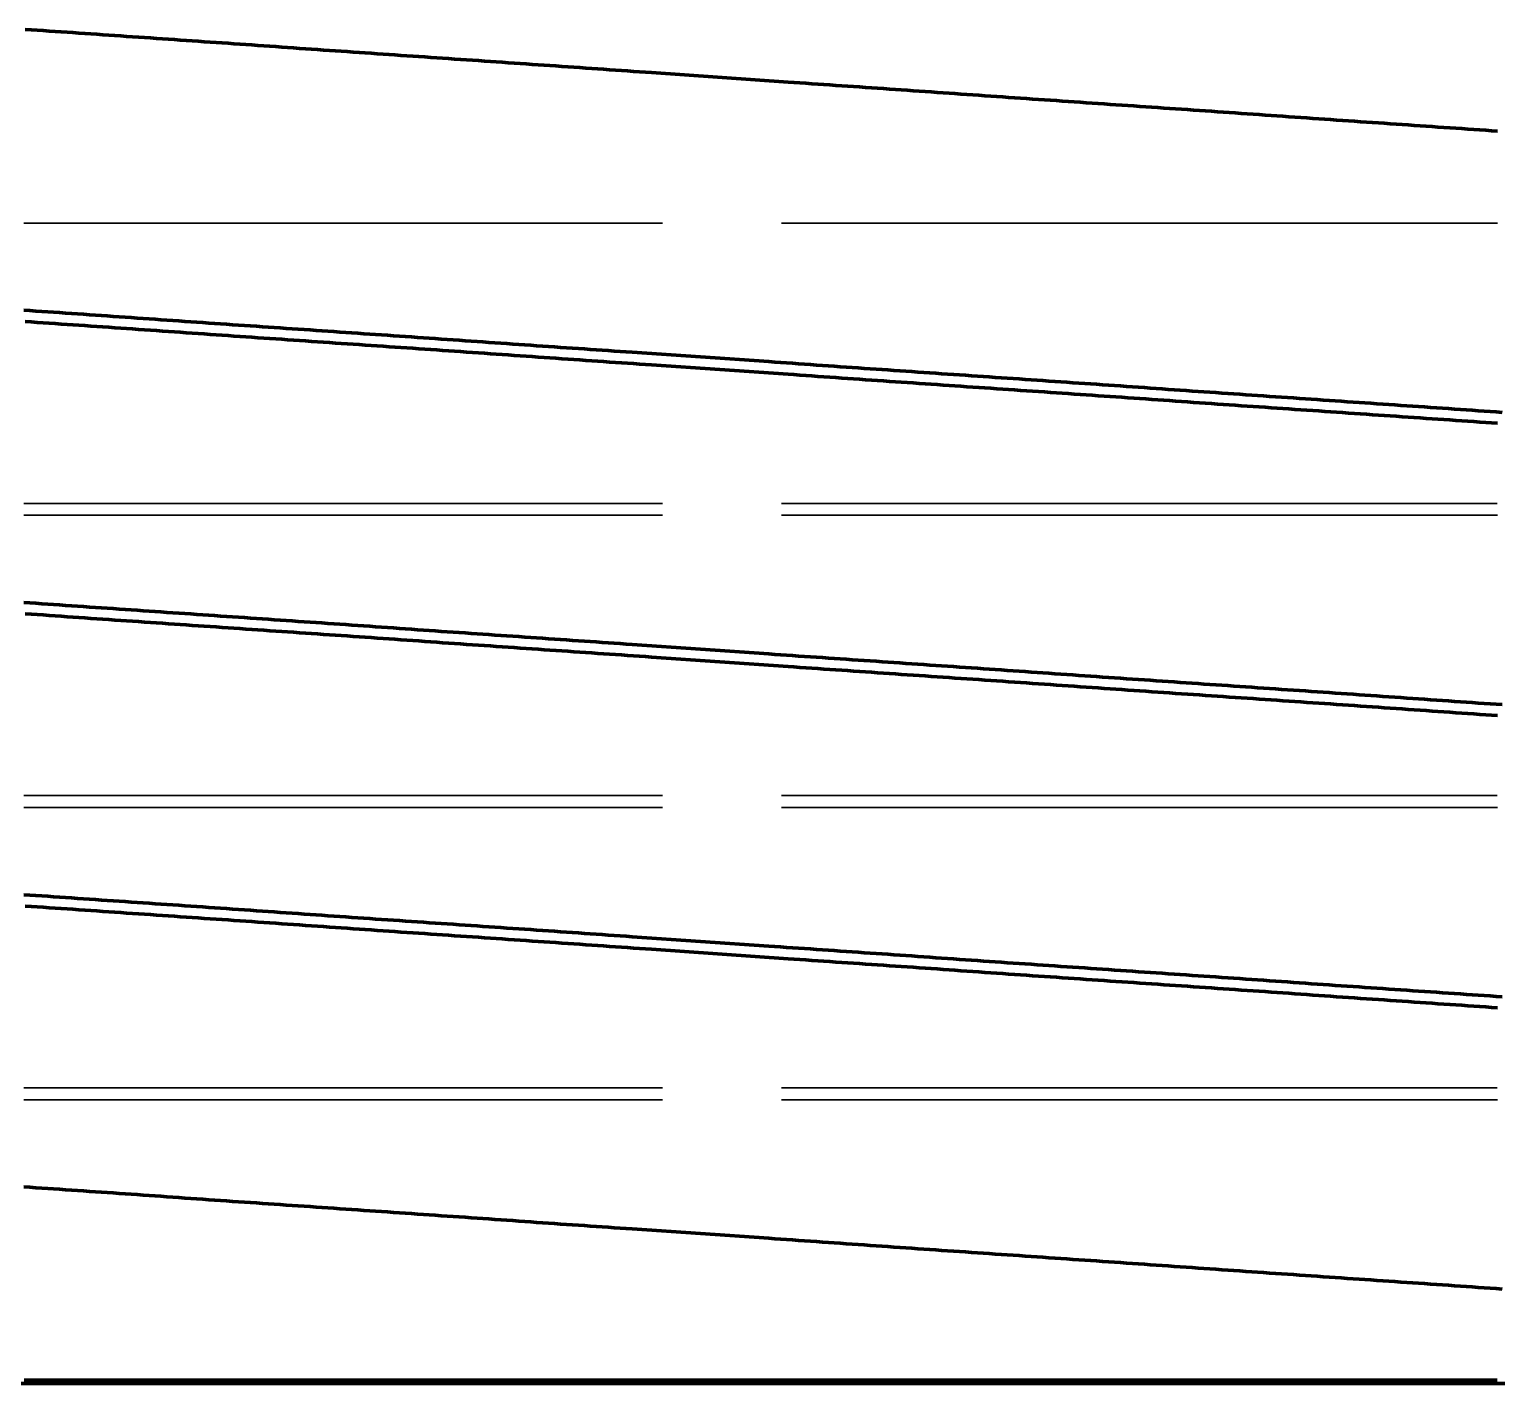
# Model space of a CAD drawing. Header units: millimetres. Extents: x 0 to 2382, y 0 to 420.
# Drawn here: x 150.79 to 163.1, y 152.91 to 164.26 of the extents above; entities that cross this region are included whole.
import ezdxf

# ---------------------------------------------------------------- set-up
doc = ezdxf.new("R2010")
doc.units = ezdxf.units.MM
doc.linetypes.add('IRAM-E-TRAZOS', pattern=[5, 4, -1])
doc.layers.add('01-VISIBLE', color=7, linetype='CONTINUOUS', lineweight=70)
doc.layers.add('02-OCULTA', color=4, linetype='IRAM-E-TRAZOS', lineweight=35)

msp = doc.modelspace()

# ---------------------------------------------------------------- linework, layer by layer
at = {"layer": '01-VISIBLE'}
for p, q in [((157.154, 163.82), (156.008, 163.899)), ((156.992, 161.476), (155.846, 161.555)), ((157.154, 161.37), (156.008, 161.449)), ((156.992, 159.026), (155.846, 159.105)), ((157.154, 158.92), (156.008, 158.999)), ((156.992, 156.576), (155.846, 156.655)), ((157.154, 156.47), (156.008, 156.549)), ((156.992, 154.126), (155.846, 154.205)), ((140.551, 152.908), (172.58, 152.908)), ((140.551, 152.908), (172.58, 152.908)), ((140.551, 152.908), (172.58, 152.908)), ((152.1, 152.938), (160.9, 152.938))]:
    msp.add_line(p, q, dxfattribs=at)
for points in [[(156.008, 163.899), (155.958, 163.903), (155.908, 163.906), (155.858, 163.91), (155.808, 163.913), (155.758, 163.917), (155.708, 163.92), (155.658, 163.923), (155.608, 163.927), (155.558, 163.93), (155.508, 163.934), (155.458, 163.937), (155.408, 163.941), (155.358, 163.944), (155.308, 163.948), (155.258, 163.951), (155.208, 163.955), (155.158, 163.958), (155.108, 163.961), (155.058, 163.965), (155.008, 163.968), (154.958, 163.972), (154.908, 163.975), (154.858, 163.979), (154.808, 163.982), (154.758, 163.986), (154.708, 163.989), (154.658, 163.993), (154.608, 163.996), (154.558, 164), (154.508, 164.003), (154.458, 164.006), (154.408, 164.01), (154.358, 164.013), (154.308, 164.017), (154.258, 164.02), (154.208, 164.024), (154.158, 164.027), (154.108, 164.031), (154.058, 164.034), (154.008, 164.038), (153.958, 164.041), (153.908, 164.044), (153.858, 164.048), (153.808, 164.051), (153.758, 164.055), (153.708, 164.058), (153.658, 164.062), (153.608, 164.065), (153.558, 164.069), (153.508, 164.072), (153.458, 164.076), (153.408, 164.079), (153.358, 164.082), (153.308, 164.086), (153.258, 164.089), (153.208, 164.093), (153.158, 164.096), (153.108, 164.1), (153.058, 164.103), (153.008, 164.107), (152.958, 164.11), (152.908, 164.114), (152.858, 164.117), (152.808, 164.12), (152.758, 164.124), (152.708, 164.127), (152.658, 164.131), (152.608, 164.134), (152.558, 164.138), (152.508, 164.141), (152.458, 164.145), (152.408, 164.148), (152.358, 164.152), (152.308, 164.155), (152.258, 164.158), (152.208, 164.162), (152.158, 164.165), (152.108, 164.169), (152.058, 164.172), (152.008, 164.176), (151.958, 164.179), (151.908, 164.183), (151.858, 164.186), (151.808, 164.19), (151.758, 164.193), (151.708, 164.197), (151.658, 164.2), (151.608, 164.203), (151.558, 164.207), (151.508, 164.21), (151.458, 164.214), (151.408, 164.217), (151.358, 164.221), (151.308, 164.224), (151.258, 164.228), (151.208, 164.231), (151.158, 164.235), (151.108, 164.238), (151.058, 164.241), (151.008, 164.245), (150.958, 164.248), (150.908, 164.252), (150.858, 164.255), (150.808, 164.259), (150.758, 164.262)], [(157.154, 163.82), (157.204, 163.817), (157.254, 163.813), (157.304, 163.81), (157.354, 163.806), (157.404, 163.803), (157.454, 163.799), (157.504, 163.796), (157.554, 163.792), (157.604, 163.789), (157.654, 163.786), (157.704, 163.782), (157.754, 163.779), (157.804, 163.775), (157.854, 163.772), (157.904, 163.768), (157.954, 163.765), (158.004, 163.761), (158.054, 163.758), (158.104, 163.754), (158.154, 163.751), (158.204, 163.748), (158.254, 163.744), (158.304, 163.741), (158.354, 163.737), (158.404, 163.734), (158.454, 163.73), (158.504, 163.727), (158.554, 163.723), (158.604, 163.72), (158.654, 163.716), (158.704, 163.713), (158.754, 163.71), (158.804, 163.706), (158.854, 163.703), (158.904, 163.699), (158.954, 163.696), (159.004, 163.692), (159.054, 163.689), (159.104, 163.685), (159.154, 163.682), (159.204, 163.678), (159.254, 163.675), (159.304, 163.672), (159.354, 163.668), (159.404, 163.665), (159.454, 163.661), (159.504, 163.658), (159.554, 163.654), (159.604, 163.651), (159.654, 163.647), (159.704, 163.644), (159.754, 163.64), (159.804, 163.637), (159.854, 163.633), (159.904, 163.63), (159.954, 163.627), (160.004, 163.623), (160.054, 163.62), (160.104, 163.616), (160.154, 163.613), (160.204, 163.609), (160.254, 163.606), (160.304, 163.602), (160.354, 163.599), (160.404, 163.595), (160.454, 163.592), (160.504, 163.589), (160.554, 163.585), (160.604, 163.582), (160.654, 163.578), (160.704, 163.575), (160.754, 163.571), (160.804, 163.568), (160.854, 163.564), (160.904, 163.561), (160.954, 163.557), (161.004, 163.554), (161.054, 163.551), (161.104, 163.547), (161.154, 163.544), (161.204, 163.54), (161.254, 163.537), (161.304, 163.533), (161.354, 163.53), (161.404, 163.526), (161.454, 163.523), (161.504, 163.519), (161.554, 163.516), (161.604, 163.513), (161.654, 163.509), (161.704, 163.506), (161.754, 163.502), (161.804, 163.499), (161.854, 163.495), (161.904, 163.492), (161.954, 163.488), (162.004, 163.485), (162.054, 163.481), (162.104, 163.478), (162.154, 163.475), (162.204, 163.471), (162.254, 163.468), (162.304, 163.464), (162.354, 163.461), (162.404, 163.457), (162.454, 163.454), (162.504, 163.45), (162.554, 163.447), (162.604, 163.443), (162.654, 163.44), (162.704, 163.437), (162.754, 163.433), (162.804, 163.43), (162.854, 163.426), (162.904, 163.423), (162.954, 163.419), (163.004, 163.416), (163.054, 163.412), (163.104, 163.409)], [(155.846, 161.555), (155.796, 161.558), (155.746, 161.562), (155.696, 161.565), (155.646, 161.569), (155.596, 161.572), (155.546, 161.576), (155.496, 161.579), (155.446, 161.583), (155.396, 161.586), (155.346, 161.589), (155.296, 161.593), (155.246, 161.596), (155.196, 161.6), (155.146, 161.603), (155.096, 161.607), (155.046, 161.61), (154.996, 161.614), (154.946, 161.617), (154.896, 161.621), (154.846, 161.624), (154.796, 161.627), (154.746, 161.631), (154.696, 161.634), (154.646, 161.638), (154.596, 161.641), (154.546, 161.645), (154.496, 161.648), (154.446, 161.652), (154.396, 161.655), (154.346, 161.659), (154.296, 161.662), (154.246, 161.665), (154.196, 161.669), (154.146, 161.672), (154.096, 161.676), (154.046, 161.679), (153.996, 161.683), (153.946, 161.686), (153.896, 161.69), (153.846, 161.693), (153.796, 161.697), (153.746, 161.7), (153.696, 161.703), (153.646, 161.707), (153.596, 161.71), (153.546, 161.714), (153.496, 161.717), (153.446, 161.721), (153.396, 161.724), (153.346, 161.728), (153.296, 161.731), (153.246, 161.735), (153.196, 161.738), (153.146, 161.742), (153.096, 161.745), (153.046, 161.748), (152.996, 161.752), (152.946, 161.755), (152.896, 161.759), (152.846, 161.762), (152.796, 161.766), (152.746, 161.769), (152.696, 161.773), (152.646, 161.776), (152.596, 161.78), (152.546, 161.783), (152.496, 161.786), (152.446, 161.79), (152.396, 161.793), (152.346, 161.797), (152.296, 161.8), (152.246, 161.804), (152.196, 161.807), (152.146, 161.811), (152.096, 161.814), (152.046, 161.818), (151.996, 161.821), (151.946, 161.824), (151.896, 161.828), (151.846, 161.831), (151.796, 161.835), (151.746, 161.838), (151.696, 161.842), (151.646, 161.845), (151.596, 161.849), (151.546, 161.852), (151.496, 161.856), (151.446, 161.859), (151.396, 161.862), (151.346, 161.866), (151.296, 161.869), (151.246, 161.873), (151.196, 161.876), (151.146, 161.88), (151.096, 161.883), (151.046, 161.887), (150.996, 161.89), (150.946, 161.894), (150.896, 161.897), (150.846, 161.9), (150.796, 161.904), (150.746, 161.907)], [(156.008, 161.449), (155.958, 161.453), (155.908, 161.456), (155.858, 161.46), (155.808, 161.463), (155.758, 161.467), (155.708, 161.47), (155.658, 161.473), (155.608, 161.477), (155.558, 161.48), (155.508, 161.484), (155.458, 161.487), (155.408, 161.491), (155.358, 161.494), (155.308, 161.498), (155.258, 161.501), (155.208, 161.505), (155.158, 161.508), (155.108, 161.511), (155.058, 161.515), (155.008, 161.518), (154.958, 161.522), (154.908, 161.525), (154.858, 161.529), (154.808, 161.532), (154.758, 161.536), (154.708, 161.539), (154.658, 161.543), (154.608, 161.546), (154.558, 161.55), (154.508, 161.553), (154.458, 161.556), (154.408, 161.56), (154.358, 161.563), (154.308, 161.567), (154.258, 161.57), (154.208, 161.574), (154.158, 161.577), (154.108, 161.581), (154.058, 161.584), (154.008, 161.588), (153.958, 161.591), (153.908, 161.594), (153.858, 161.598), (153.808, 161.601), (153.758, 161.605), (153.708, 161.608), (153.658, 161.612), (153.608, 161.615), (153.558, 161.619), (153.508, 161.622), (153.458, 161.626), (153.408, 161.629), (153.358, 161.632), (153.308, 161.636), (153.258, 161.639), (153.208, 161.643), (153.158, 161.646), (153.108, 161.65), (153.058, 161.653), (153.008, 161.657), (152.958, 161.66), (152.908, 161.664), (152.858, 161.667), (152.808, 161.67), (152.758, 161.674), (152.708, 161.677), (152.658, 161.681), (152.608, 161.684), (152.558, 161.688), (152.508, 161.691), (152.458, 161.695), (152.408, 161.698), (152.358, 161.702), (152.308, 161.705), (152.258, 161.708), (152.208, 161.712), (152.158, 161.715), (152.108, 161.719), (152.058, 161.722), (152.008, 161.726), (151.958, 161.729), (151.908, 161.733), (151.858, 161.736), (151.808, 161.74), (151.758, 161.743), (151.708, 161.747), (151.658, 161.75), (151.608, 161.753), (151.558, 161.757), (151.508, 161.76), (151.458, 161.764), (151.408, 161.767), (151.358, 161.771), (151.308, 161.774), (151.258, 161.778), (151.208, 161.781), (151.158, 161.785), (151.108, 161.788), (151.058, 161.791), (151.008, 161.795), (150.958, 161.798), (150.908, 161.802), (150.858, 161.805), (150.808, 161.809), (150.758, 161.812)], [(156.992, 161.476), (157.042, 161.472), (157.092, 161.469), (157.142, 161.465), (157.192, 161.462), (157.242, 161.458), (157.292, 161.455), (157.342, 161.452), (157.392, 161.448), (157.442, 161.445), (157.492, 161.441), (157.542, 161.438), (157.592, 161.434), (157.642, 161.431), (157.692, 161.427), (157.742, 161.424), (157.792, 161.42), (157.842, 161.417), (157.892, 161.414), (157.942, 161.41), (157.992, 161.407), (158.042, 161.403), (158.092, 161.4), (158.142, 161.396), (158.192, 161.393), (158.242, 161.389), (158.292, 161.386), (158.342, 161.382), (158.392, 161.379), (158.442, 161.375), (158.492, 161.372), (158.542, 161.369), (158.592, 161.365), (158.642, 161.362), (158.692, 161.358), (158.742, 161.355), (158.792, 161.351), (158.842, 161.348), (158.892, 161.344), (158.942, 161.341), (158.992, 161.337), (159.042, 161.334), (159.092, 161.331), (159.142, 161.327), (159.192, 161.324), (159.242, 161.32), (159.292, 161.317), (159.342, 161.313), (159.392, 161.31), (159.442, 161.306), (159.492, 161.303), (159.542, 161.299), (159.592, 161.296), (159.642, 161.293), (159.692, 161.289), (159.742, 161.286), (159.792, 161.282), (159.842, 161.279), (159.892, 161.275), (159.942, 161.272), (159.992, 161.268), (160.042, 161.265), (160.092, 161.261), (160.142, 161.258), (160.192, 161.255), (160.242, 161.251), (160.292, 161.248), (160.342, 161.244), (160.392, 161.241), (160.442, 161.237), (160.492, 161.234), (160.542, 161.23), (160.592, 161.227), (160.642, 161.223), (160.692, 161.22), (160.742, 161.217), (160.792, 161.213), (160.842, 161.21), (160.892, 161.206), (160.942, 161.203), (160.992, 161.199), (161.042, 161.196), (161.092, 161.192), (161.142, 161.189), (161.192, 161.185), (161.242, 161.182), (161.292, 161.178), (161.342, 161.175), (161.392, 161.172), (161.442, 161.168), (161.492, 161.165), (161.542, 161.161), (161.592, 161.158), (161.642, 161.154), (161.692, 161.151), (161.742, 161.147), (161.792, 161.144), (161.842, 161.14), (161.892, 161.137), (161.942, 161.134), (161.992, 161.13), (162.042, 161.127), (162.092, 161.123), (162.142, 161.12), (162.192, 161.116), (162.242, 161.113), (162.292, 161.109), (162.342, 161.106), (162.392, 161.102), (162.442, 161.099), (162.492, 161.096), (162.542, 161.092), (162.592, 161.089), (162.642, 161.085), (162.692, 161.082), (162.742, 161.078), (162.792, 161.075), (162.842, 161.071), (162.892, 161.068), (162.942, 161.064), (162.992, 161.061), (163.042, 161.058), (163.092, 161.054), (163.142, 161.051)], [(157.154, 161.37), (157.204, 161.367), (157.254, 161.363), (157.304, 161.36), (157.354, 161.356), (157.404, 161.353), (157.454, 161.349), (157.504, 161.346), (157.554, 161.342), (157.604, 161.339), (157.654, 161.336), (157.704, 161.332), (157.754, 161.329), (157.804, 161.325), (157.854, 161.322), (157.904, 161.318), (157.954, 161.315), (158.004, 161.311), (158.054, 161.308), (158.104, 161.304), (158.154, 161.301), (158.204, 161.298), (158.254, 161.294), (158.304, 161.291), (158.354, 161.287), (158.404, 161.284), (158.454, 161.28), (158.504, 161.277), (158.554, 161.273), (158.604, 161.27), (158.654, 161.266), (158.704, 161.263), (158.754, 161.26), (158.804, 161.256), (158.854, 161.253), (158.904, 161.249), (158.954, 161.246), (159.004, 161.242), (159.054, 161.239), (159.104, 161.235), (159.154, 161.232), (159.204, 161.228), (159.254, 161.225), (159.304, 161.222), (159.354, 161.218), (159.404, 161.215), (159.454, 161.211), (159.504, 161.208), (159.554, 161.204), (159.604, 161.201), (159.654, 161.197), (159.704, 161.194), (159.754, 161.19), (159.804, 161.187), (159.854, 161.183), (159.904, 161.18), (159.954, 161.177), (160.004, 161.173), (160.054, 161.17), (160.104, 161.166), (160.154, 161.163), (160.204, 161.159), (160.254, 161.156), (160.304, 161.152), (160.354, 161.149), (160.404, 161.145), (160.454, 161.142), (160.504, 161.139), (160.554, 161.135), (160.604, 161.132), (160.654, 161.128), (160.704, 161.125), (160.754, 161.121), (160.804, 161.118), (160.854, 161.114), (160.904, 161.111), (160.954, 161.107), (161.004, 161.104), (161.054, 161.101), (161.104, 161.097), (161.154, 161.094), (161.204, 161.09), (161.254, 161.087), (161.304, 161.083), (161.354, 161.08), (161.404, 161.076), (161.454, 161.073), (161.504, 161.069), (161.554, 161.066), (161.604, 161.063), (161.654, 161.059), (161.704, 161.056), (161.754, 161.052), (161.804, 161.049), (161.854, 161.045), (161.904, 161.042), (161.954, 161.038), (162.004, 161.035), (162.054, 161.031), (162.104, 161.028), (162.154, 161.025), (162.204, 161.021), (162.254, 161.018), (162.304, 161.014), (162.354, 161.011), (162.404, 161.007), (162.454, 161.004), (162.504, 161), (162.554, 160.997), (162.604, 160.993), (162.654, 160.99), (162.704, 160.987), (162.754, 160.983), (162.804, 160.98), (162.854, 160.976), (162.904, 160.973), (162.954, 160.969), (163.004, 160.966), (163.054, 160.962), (163.104, 160.959)], [(155.846, 159.105), (155.796, 159.108), (155.746, 159.112), (155.696, 159.115), (155.646, 159.119), (155.596, 159.122), (155.546, 159.126), (155.496, 159.129), (155.446, 159.133), (155.396, 159.136), (155.346, 159.139), (155.296, 159.143), (155.246, 159.146), (155.196, 159.15), (155.146, 159.153), (155.096, 159.157), (155.046, 159.16), (154.996, 159.164), (154.946, 159.167), (154.896, 159.171), (154.846, 159.174), (154.796, 159.177), (154.746, 159.181), (154.696, 159.184), (154.646, 159.188), (154.596, 159.191), (154.546, 159.195), (154.496, 159.198), (154.446, 159.202), (154.396, 159.205), (154.346, 159.209), (154.296, 159.212), (154.246, 159.215), (154.196, 159.219), (154.146, 159.222), (154.096, 159.226), (154.046, 159.229), (153.996, 159.233), (153.946, 159.236), (153.896, 159.24), (153.846, 159.243), (153.796, 159.247), (153.746, 159.25), (153.696, 159.253), (153.646, 159.257), (153.596, 159.26), (153.546, 159.264), (153.496, 159.267), (153.446, 159.271), (153.396, 159.274), (153.346, 159.278), (153.296, 159.281), (153.246, 159.285), (153.196, 159.288), (153.146, 159.292), (153.096, 159.295), (153.046, 159.298), (152.996, 159.302), (152.946, 159.305), (152.896, 159.309), (152.846, 159.312), (152.796, 159.316), (152.746, 159.319), (152.696, 159.323), (152.646, 159.326), (152.596, 159.33), (152.546, 159.333), (152.496, 159.336), (152.446, 159.34), (152.396, 159.343), (152.346, 159.347), (152.296, 159.35), (152.246, 159.354), (152.196, 159.357), (152.146, 159.361), (152.096, 159.364), (152.046, 159.368), (151.996, 159.371), (151.946, 159.374), (151.896, 159.378), (151.846, 159.381), (151.796, 159.385), (151.746, 159.388), (151.696, 159.392), (151.646, 159.395), (151.596, 159.399), (151.546, 159.402), (151.496, 159.406), (151.446, 159.409), (151.396, 159.412), (151.346, 159.416), (151.296, 159.419), (151.246, 159.423), (151.196, 159.426), (151.146, 159.43), (151.096, 159.433), (151.046, 159.437), (150.996, 159.44), (150.946, 159.444), (150.896, 159.447), (150.846, 159.45), (150.796, 159.454), (150.746, 159.457)], [(156.008, 158.999), (155.958, 159.003), (155.908, 159.006), (155.858, 159.01), (155.808, 159.013), (155.758, 159.017), (155.708, 159.02), (155.658, 159.023), (155.608, 159.027), (155.558, 159.03), (155.508, 159.034), (155.458, 159.037), (155.408, 159.041), (155.358, 159.044), (155.308, 159.048), (155.258, 159.051), (155.208, 159.055), (155.158, 159.058), (155.108, 159.061), (155.058, 159.065), (155.008, 159.068), (154.958, 159.072), (154.908, 159.075), (154.858, 159.079), (154.808, 159.082), (154.758, 159.086), (154.708, 159.089), (154.658, 159.093), (154.608, 159.096), (154.558, 159.1), (154.508, 159.103), (154.458, 159.106), (154.408, 159.11), (154.358, 159.113), (154.308, 159.117), (154.258, 159.12), (154.208, 159.124), (154.158, 159.127), (154.108, 159.131), (154.058, 159.134), (154.008, 159.138), (153.958, 159.141), (153.908, 159.144), (153.858, 159.148), (153.808, 159.151), (153.758, 159.155), (153.708, 159.158), (153.658, 159.162), (153.608, 159.165), (153.558, 159.169), (153.508, 159.172), (153.458, 159.176), (153.408, 159.179), (153.358, 159.182), (153.308, 159.186), (153.258, 159.189), (153.208, 159.193), (153.158, 159.196), (153.108, 159.2), (153.058, 159.203), (153.008, 159.207), (152.958, 159.21), (152.908, 159.214), (152.858, 159.217), (152.808, 159.22), (152.758, 159.224), (152.708, 159.227), (152.658, 159.231), (152.608, 159.234), (152.558, 159.238), (152.508, 159.241), (152.458, 159.245), (152.408, 159.248), (152.358, 159.252), (152.308, 159.255), (152.258, 159.258), (152.208, 159.262), (152.158, 159.265), (152.108, 159.269), (152.058, 159.272), (152.008, 159.276), (151.958, 159.279), (151.908, 159.283), (151.858, 159.286), (151.808, 159.29), (151.758, 159.293), (151.708, 159.297), (151.658, 159.3), (151.608, 159.303), (151.558, 159.307), (151.508, 159.31), (151.458, 159.314), (151.408, 159.317), (151.358, 159.321), (151.308, 159.324), (151.258, 159.328), (151.208, 159.331), (151.158, 159.335), (151.108, 159.338), (151.058, 159.341), (151.008, 159.345), (150.958, 159.348), (150.908, 159.352), (150.858, 159.355), (150.808, 159.359), (150.758, 159.362)], [(156.992, 159.026), (157.042, 159.022), (157.092, 159.019), (157.142, 159.015), (157.192, 159.012), (157.242, 159.008), (157.292, 159.005), (157.342, 159.002), (157.392, 158.998), (157.442, 158.995), (157.492, 158.991), (157.542, 158.988), (157.592, 158.984), (157.642, 158.981), (157.692, 158.977), (157.742, 158.974), (157.792, 158.97), (157.842, 158.967), (157.892, 158.964), (157.942, 158.96), (157.992, 158.957), (158.042, 158.953), (158.092, 158.95), (158.142, 158.946), (158.192, 158.943), (158.242, 158.939), (158.292, 158.936), (158.342, 158.932), (158.392, 158.929), (158.442, 158.925), (158.492, 158.922), (158.542, 158.919), (158.592, 158.915), (158.642, 158.912), (158.692, 158.908), (158.742, 158.905), (158.792, 158.901), (158.842, 158.898), (158.892, 158.894), (158.942, 158.891), (158.992, 158.887), (159.042, 158.884), (159.092, 158.881), (159.142, 158.877), (159.192, 158.874), (159.242, 158.87), (159.292, 158.867), (159.342, 158.863), (159.392, 158.86), (159.442, 158.856), (159.492, 158.853), (159.542, 158.849), (159.592, 158.846), (159.642, 158.843), (159.692, 158.839), (159.742, 158.836), (159.792, 158.832), (159.842, 158.829), (159.892, 158.825), (159.942, 158.822), (159.992, 158.818), (160.042, 158.815), (160.092, 158.811), (160.142, 158.808), (160.192, 158.805), (160.242, 158.801), (160.292, 158.798), (160.342, 158.794), (160.392, 158.791), (160.442, 158.787), (160.492, 158.784), (160.542, 158.78), (160.592, 158.777), (160.642, 158.773), (160.692, 158.77), (160.742, 158.767), (160.792, 158.763), (160.842, 158.76), (160.892, 158.756), (160.942, 158.753), (160.992, 158.749), (161.042, 158.746), (161.092, 158.742), (161.142, 158.739), (161.192, 158.735), (161.242, 158.732), (161.292, 158.728), (161.342, 158.725), (161.392, 158.722), (161.442, 158.718), (161.492, 158.715), (161.542, 158.711), (161.592, 158.708), (161.642, 158.704), (161.692, 158.701), (161.742, 158.697), (161.792, 158.694), (161.842, 158.69), (161.892, 158.687), (161.942, 158.684), (161.992, 158.68), (162.042, 158.677), (162.092, 158.673), (162.142, 158.67), (162.192, 158.666), (162.242, 158.663), (162.292, 158.659), (162.342, 158.656), (162.392, 158.652), (162.442, 158.649), (162.492, 158.646), (162.542, 158.642), (162.592, 158.639), (162.642, 158.635), (162.692, 158.632), (162.742, 158.628), (162.792, 158.625), (162.842, 158.621), (162.892, 158.618), (162.942, 158.614), (162.992, 158.611), (163.042, 158.608), (163.092, 158.604), (163.142, 158.601)], [(157.154, 158.92), (157.204, 158.917), (157.254, 158.913), (157.304, 158.91), (157.354, 158.906), (157.404, 158.903), (157.454, 158.899), (157.504, 158.896), (157.554, 158.892), (157.604, 158.889), (157.654, 158.886), (157.704, 158.882), (157.754, 158.879), (157.804, 158.875), (157.854, 158.872), (157.904, 158.868), (157.954, 158.865), (158.004, 158.861), (158.054, 158.858), (158.104, 158.854), (158.154, 158.851), (158.204, 158.848), (158.254, 158.844), (158.304, 158.841), (158.354, 158.837), (158.404, 158.834), (158.454, 158.83), (158.504, 158.827), (158.554, 158.823), (158.604, 158.82), (158.654, 158.816), (158.704, 158.813), (158.754, 158.81), (158.804, 158.806), (158.854, 158.803), (158.904, 158.799), (158.954, 158.796), (159.004, 158.792), (159.054, 158.789), (159.104, 158.785), (159.154, 158.782), (159.204, 158.778), (159.254, 158.775), (159.304, 158.772), (159.354, 158.768), (159.404, 158.765), (159.454, 158.761), (159.504, 158.758), (159.554, 158.754), (159.604, 158.751), (159.654, 158.747), (159.704, 158.744), (159.754, 158.74), (159.804, 158.737), (159.854, 158.733), (159.904, 158.73), (159.954, 158.727), (160.004, 158.723), (160.054, 158.72), (160.104, 158.716), (160.154, 158.713), (160.204, 158.709), (160.254, 158.706), (160.304, 158.702), (160.354, 158.699), (160.404, 158.695), (160.454, 158.692), (160.504, 158.689), (160.554, 158.685), (160.604, 158.682), (160.654, 158.678), (160.704, 158.675), (160.754, 158.671), (160.804, 158.668), (160.854, 158.664), (160.904, 158.661), (160.954, 158.657), (161.004, 158.654), (161.054, 158.651), (161.104, 158.647), (161.154, 158.644), (161.204, 158.64), (161.254, 158.637), (161.304, 158.633), (161.354, 158.63), (161.404, 158.626), (161.454, 158.623), (161.504, 158.619), (161.554, 158.616), (161.604, 158.613), (161.654, 158.609), (161.704, 158.606), (161.754, 158.602), (161.804, 158.599), (161.854, 158.595), (161.904, 158.592), (161.954, 158.588), (162.004, 158.585), (162.054, 158.581), (162.104, 158.578), (162.154, 158.575), (162.204, 158.571), (162.254, 158.568), (162.304, 158.564), (162.354, 158.561), (162.404, 158.557), (162.454, 158.554), (162.504, 158.55), (162.554, 158.547), (162.604, 158.543), (162.654, 158.54), (162.704, 158.537), (162.754, 158.533), (162.804, 158.53), (162.854, 158.526), (162.904, 158.523), (162.954, 158.519), (163.004, 158.516), (163.054, 158.512), (163.104, 158.509)], [(155.846, 156.655), (155.796, 156.658), (155.746, 156.662), (155.696, 156.665), (155.646, 156.669), (155.596, 156.672), (155.546, 156.676), (155.496, 156.679), (155.446, 156.683), (155.396, 156.686), (155.346, 156.689), (155.296, 156.693), (155.246, 156.696), (155.196, 156.7), (155.146, 156.703), (155.096, 156.707), (155.046, 156.71), (154.996, 156.714), (154.946, 156.717), (154.896, 156.721), (154.846, 156.724), (154.796, 156.727), (154.746, 156.731), (154.696, 156.734), (154.646, 156.738), (154.596, 156.741), (154.546, 156.745), (154.496, 156.748), (154.446, 156.752), (154.396, 156.755), (154.346, 156.759), (154.296, 156.762), (154.246, 156.765), (154.196, 156.769), (154.146, 156.772), (154.096, 156.776), (154.046, 156.779), (153.996, 156.783), (153.946, 156.786), (153.896, 156.79), (153.846, 156.793), (153.796, 156.797), (153.746, 156.8), (153.696, 156.803), (153.646, 156.807), (153.596, 156.81), (153.546, 156.814), (153.496, 156.817), (153.446, 156.821), (153.396, 156.824), (153.346, 156.828), (153.296, 156.831), (153.246, 156.835), (153.196, 156.838), (153.146, 156.842), (153.096, 156.845), (153.046, 156.848), (152.996, 156.852), (152.946, 156.855), (152.896, 156.859), (152.846, 156.862), (152.796, 156.866), (152.746, 156.869), (152.696, 156.873), (152.646, 156.876), (152.596, 156.88), (152.546, 156.883), (152.496, 156.886), (152.446, 156.89), (152.396, 156.893), (152.346, 156.897), (152.296, 156.9), (152.246, 156.904), (152.196, 156.907), (152.146, 156.911), (152.096, 156.914), (152.046, 156.918), (151.996, 156.921), (151.946, 156.924), (151.896, 156.928), (151.846, 156.931), (151.796, 156.935), (151.746, 156.938), (151.696, 156.942), (151.646, 156.945), (151.596, 156.949), (151.546, 156.952), (151.496, 156.956), (151.446, 156.959), (151.396, 156.962), (151.346, 156.966), (151.296, 156.969), (151.246, 156.973), (151.196, 156.976), (151.146, 156.98), (151.096, 156.983), (151.046, 156.987), (150.996, 156.99), (150.946, 156.994), (150.896, 156.997), (150.846, 157), (150.796, 157.004), (150.746, 157.007)], [(156.008, 156.549), (155.958, 156.553), (155.908, 156.556), (155.858, 156.56), (155.808, 156.563), (155.758, 156.567), (155.708, 156.57), (155.658, 156.573), (155.608, 156.577), (155.558, 156.58), (155.508, 156.584), (155.458, 156.587), (155.408, 156.591), (155.358, 156.594), (155.308, 156.598), (155.258, 156.601), (155.208, 156.605), (155.158, 156.608), (155.108, 156.611), (155.058, 156.615), (155.008, 156.618), (154.958, 156.622), (154.908, 156.625), (154.858, 156.629), (154.808, 156.632), (154.758, 156.636), (154.708, 156.639), (154.658, 156.643), (154.608, 156.646), (154.558, 156.65), (154.508, 156.653), (154.458, 156.656), (154.408, 156.66), (154.358, 156.663), (154.308, 156.667), (154.258, 156.67), (154.208, 156.674), (154.158, 156.677), (154.108, 156.681), (154.058, 156.684), (154.008, 156.688), (153.958, 156.691), (153.908, 156.694), (153.858, 156.698), (153.808, 156.701), (153.758, 156.705), (153.708, 156.708), (153.658, 156.712), (153.608, 156.715), (153.558, 156.719), (153.508, 156.722), (153.458, 156.726), (153.408, 156.729), (153.358, 156.732), (153.308, 156.736), (153.258, 156.739), (153.208, 156.743), (153.158, 156.746), (153.108, 156.75), (153.058, 156.753), (153.008, 156.757), (152.958, 156.76), (152.908, 156.764), (152.858, 156.767), (152.808, 156.77), (152.758, 156.774), (152.708, 156.777), (152.658, 156.781), (152.608, 156.784), (152.558, 156.788), (152.508, 156.791), (152.458, 156.795), (152.408, 156.798), (152.358, 156.802), (152.308, 156.805), (152.258, 156.808), (152.208, 156.812), (152.158, 156.815), (152.108, 156.819), (152.058, 156.822), (152.008, 156.826), (151.958, 156.829), (151.908, 156.833), (151.858, 156.836), (151.808, 156.84), (151.758, 156.843), (151.708, 156.847), (151.658, 156.85), (151.608, 156.853), (151.558, 156.857), (151.508, 156.86), (151.458, 156.864), (151.408, 156.867), (151.358, 156.871), (151.308, 156.874), (151.258, 156.878), (151.208, 156.881), (151.158, 156.885), (151.108, 156.888), (151.058, 156.891), (151.008, 156.895), (150.958, 156.898), (150.908, 156.902), (150.858, 156.905), (150.808, 156.909), (150.758, 156.912)], [(156.992, 156.576), (157.042, 156.572), (157.092, 156.569), (157.142, 156.565), (157.192, 156.562), (157.242, 156.558), (157.292, 156.555), (157.342, 156.552), (157.392, 156.548), (157.442, 156.545), (157.492, 156.541), (157.542, 156.538), (157.592, 156.534), (157.642, 156.531), (157.692, 156.527), (157.742, 156.524), (157.792, 156.52), (157.842, 156.517), (157.892, 156.514), (157.942, 156.51), (157.992, 156.507), (158.042, 156.503), (158.092, 156.5), (158.142, 156.496), (158.192, 156.493), (158.242, 156.489), (158.292, 156.486), (158.342, 156.482), (158.392, 156.479), (158.442, 156.475), (158.492, 156.472), (158.542, 156.469), (158.592, 156.465), (158.642, 156.462), (158.692, 156.458), (158.742, 156.455), (158.792, 156.451), (158.842, 156.448), (158.892, 156.444), (158.942, 156.441), (158.992, 156.437), (159.042, 156.434), (159.092, 156.431), (159.142, 156.427), (159.192, 156.424), (159.242, 156.42), (159.292, 156.417), (159.342, 156.413), (159.392, 156.41), (159.442, 156.406), (159.492, 156.403), (159.542, 156.399), (159.592, 156.396), (159.642, 156.393), (159.692, 156.389), (159.742, 156.386), (159.792, 156.382), (159.842, 156.379), (159.892, 156.375), (159.942, 156.372), (159.992, 156.368), (160.042, 156.365), (160.092, 156.361), (160.142, 156.358), (160.192, 156.355), (160.242, 156.351), (160.292, 156.348), (160.342, 156.344), (160.392, 156.341), (160.442, 156.337), (160.492, 156.334), (160.542, 156.33), (160.592, 156.327), (160.642, 156.323), (160.692, 156.32), (160.742, 156.317), (160.792, 156.313), (160.842, 156.31), (160.892, 156.306), (160.942, 156.303), (160.992, 156.299), (161.042, 156.296), (161.092, 156.292), (161.142, 156.289), (161.192, 156.285), (161.242, 156.282), (161.292, 156.278), (161.342, 156.275), (161.392, 156.272), (161.442, 156.268), (161.492, 156.265), (161.542, 156.261), (161.592, 156.258), (161.642, 156.254), (161.692, 156.251), (161.742, 156.247), (161.792, 156.244), (161.842, 156.24), (161.892, 156.237), (161.942, 156.234), (161.992, 156.23), (162.042, 156.227), (162.092, 156.223), (162.142, 156.22), (162.192, 156.216), (162.242, 156.213), (162.292, 156.209), (162.342, 156.206), (162.392, 156.202), (162.442, 156.199), (162.492, 156.196), (162.542, 156.192), (162.592, 156.189), (162.642, 156.185), (162.692, 156.182), (162.742, 156.178), (162.792, 156.175), (162.842, 156.171), (162.892, 156.168), (162.942, 156.164), (162.992, 156.161), (163.042, 156.158), (163.092, 156.154), (163.142, 156.151)], [(157.154, 156.47), (157.204, 156.467), (157.254, 156.463), (157.304, 156.46), (157.354, 156.456), (157.404, 156.453), (157.454, 156.449), (157.504, 156.446), (157.554, 156.442), (157.604, 156.439), (157.654, 156.436), (157.704, 156.432), (157.754, 156.429), (157.804, 156.425), (157.854, 156.422), (157.904, 156.418), (157.954, 156.415), (158.004, 156.411), (158.054, 156.408), (158.104, 156.404), (158.154, 156.401), (158.204, 156.398), (158.254, 156.394), (158.304, 156.391), (158.354, 156.387), (158.404, 156.384), (158.454, 156.38), (158.504, 156.377), (158.554, 156.373), (158.604, 156.37), (158.654, 156.366), (158.704, 156.363), (158.754, 156.36), (158.804, 156.356), (158.854, 156.353), (158.904, 156.349), (158.954, 156.346), (159.004, 156.342), (159.054, 156.339), (159.104, 156.335), (159.154, 156.332), (159.204, 156.328), (159.254, 156.325), (159.304, 156.322), (159.354, 156.318), (159.404, 156.315), (159.454, 156.311), (159.504, 156.308), (159.554, 156.304), (159.604, 156.301), (159.654, 156.297), (159.704, 156.294), (159.754, 156.29), (159.804, 156.287), (159.854, 156.283), (159.904, 156.28), (159.954, 156.277), (160.004, 156.273), (160.054, 156.27), (160.104, 156.266), (160.154, 156.263), (160.204, 156.259), (160.254, 156.256), (160.304, 156.252), (160.354, 156.249), (160.404, 156.245), (160.454, 156.242), (160.504, 156.239), (160.554, 156.235), (160.604, 156.232), (160.654, 156.228), (160.704, 156.225), (160.754, 156.221), (160.804, 156.218), (160.854, 156.214), (160.904, 156.211), (160.954, 156.207), (161.004, 156.204), (161.054, 156.201), (161.104, 156.197), (161.154, 156.194), (161.204, 156.19), (161.254, 156.187), (161.304, 156.183), (161.354, 156.18), (161.404, 156.176), (161.454, 156.173), (161.504, 156.169), (161.554, 156.166), (161.604, 156.163), (161.654, 156.159), (161.704, 156.156), (161.754, 156.152), (161.804, 156.149), (161.854, 156.145), (161.904, 156.142), (161.954, 156.138), (162.004, 156.135), (162.054, 156.131), (162.104, 156.128), (162.154, 156.125), (162.204, 156.121), (162.254, 156.118), (162.304, 156.114), (162.354, 156.111), (162.404, 156.107), (162.454, 156.104), (162.504, 156.1), (162.554, 156.097), (162.604, 156.093), (162.654, 156.09), (162.704, 156.087), (162.754, 156.083), (162.804, 156.08), (162.854, 156.076), (162.904, 156.073), (162.954, 156.069), (163.004, 156.066), (163.054, 156.062), (163.104, 156.059)], [(155.846, 154.205), (155.796, 154.208), (155.746, 154.212), (155.696, 154.215), (155.646, 154.219), (155.596, 154.222), (155.546, 154.226), (155.496, 154.229), (155.446, 154.233), (155.396, 154.236), (155.346, 154.239), (155.296, 154.243), (155.246, 154.246), (155.196, 154.25), (155.146, 154.253), (155.096, 154.257), (155.046, 154.26), (154.996, 154.264), (154.946, 154.267), (154.896, 154.271), (154.846, 154.274), (154.796, 154.277), (154.746, 154.281), (154.696, 154.284), (154.646, 154.288), (154.596, 154.291), (154.546, 154.295), (154.496, 154.298), (154.446, 154.302), (154.396, 154.305), (154.346, 154.309), (154.296, 154.312), (154.246, 154.315), (154.196, 154.319), (154.146, 154.322), (154.096, 154.326), (154.046, 154.329), (153.996, 154.333), (153.946, 154.336), (153.896, 154.34), (153.846, 154.343), (153.796, 154.347), (153.746, 154.35), (153.696, 154.353), (153.646, 154.357), (153.596, 154.36), (153.546, 154.364), (153.496, 154.367), (153.446, 154.371), (153.396, 154.374), (153.346, 154.378), (153.296, 154.381), (153.246, 154.385), (153.196, 154.388), (153.146, 154.392), (153.096, 154.395), (153.046, 154.398), (152.996, 154.402), (152.946, 154.405), (152.896, 154.409), (152.846, 154.412), (152.796, 154.416), (152.746, 154.419), (152.696, 154.423), (152.646, 154.426), (152.596, 154.43), (152.546, 154.433), (152.496, 154.436), (152.446, 154.44), (152.396, 154.443), (152.346, 154.447), (152.296, 154.45), (152.246, 154.454), (152.196, 154.457), (152.146, 154.461), (152.096, 154.464), (152.046, 154.468), (151.996, 154.471), (151.946, 154.474), (151.896, 154.478), (151.846, 154.481), (151.796, 154.485), (151.746, 154.488), (151.696, 154.492), (151.646, 154.495), (151.596, 154.499), (151.546, 154.502), (151.496, 154.506), (151.446, 154.509), (151.396, 154.512), (151.346, 154.516), (151.296, 154.519), (151.246, 154.523), (151.196, 154.526), (151.146, 154.53), (151.096, 154.533), (151.046, 154.537), (150.996, 154.54), (150.946, 154.544), (150.896, 154.547), (150.846, 154.55), (150.796, 154.554), (150.746, 154.557)], [(156.992, 154.126), (157.042, 154.122), (157.092, 154.119), (157.142, 154.115), (157.192, 154.112), (157.242, 154.108), (157.292, 154.105), (157.342, 154.102), (157.392, 154.098), (157.442, 154.095), (157.492, 154.091), (157.542, 154.088), (157.592, 154.084), (157.642, 154.081), (157.692, 154.077), (157.742, 154.074), (157.792, 154.07), (157.842, 154.067), (157.892, 154.064), (157.942, 154.06), (157.992, 154.057), (158.042, 154.053), (158.092, 154.05), (158.142, 154.046), (158.192, 154.043), (158.242, 154.039), (158.292, 154.036), (158.342, 154.032), (158.392, 154.029), (158.442, 154.025), (158.492, 154.022), (158.542, 154.019), (158.592, 154.015), (158.642, 154.012), (158.692, 154.008), (158.742, 154.005), (158.792, 154.001), (158.842, 153.998), (158.892, 153.994), (158.942, 153.991), (158.992, 153.987), (159.042, 153.984), (159.092, 153.981), (159.142, 153.977), (159.192, 153.974), (159.242, 153.97), (159.292, 153.967), (159.342, 153.963), (159.392, 153.96), (159.442, 153.956), (159.492, 153.953), (159.542, 153.949), (159.592, 153.946), (159.642, 153.943), (159.692, 153.939), (159.742, 153.936), (159.792, 153.932), (159.842, 153.929), (159.892, 153.925), (159.942, 153.922), (159.992, 153.918), (160.042, 153.915), (160.092, 153.911), (160.142, 153.908), (160.192, 153.905), (160.242, 153.901), (160.292, 153.898), (160.342, 153.894), (160.392, 153.891), (160.442, 153.887), (160.492, 153.884), (160.542, 153.88), (160.592, 153.877), (160.642, 153.873), (160.692, 153.87), (160.742, 153.867), (160.792, 153.863), (160.842, 153.86), (160.892, 153.856), (160.942, 153.853), (160.992, 153.849), (161.042, 153.846), (161.092, 153.842), (161.142, 153.839), (161.192, 153.835), (161.242, 153.832), (161.292, 153.828), (161.342, 153.825), (161.392, 153.822), (161.442, 153.818), (161.492, 153.815), (161.542, 153.811), (161.592, 153.808), (161.642, 153.804), (161.692, 153.801), (161.742, 153.797), (161.792, 153.794), (161.842, 153.79), (161.892, 153.787), (161.942, 153.784), (161.992, 153.78), (162.042, 153.777), (162.092, 153.773), (162.142, 153.77), (162.192, 153.766), (162.242, 153.763), (162.292, 153.759), (162.342, 153.756), (162.392, 153.752), (162.442, 153.749), (162.492, 153.746), (162.542, 153.742), (162.592, 153.739), (162.642, 153.735), (162.692, 153.732), (162.742, 153.728), (162.792, 153.725), (162.842, 153.721), (162.892, 153.718), (162.942, 153.714), (162.992, 153.711), (163.042, 153.708), (163.092, 153.704), (163.142, 153.701)], [(152.1, 152.938), (152.05, 152.938), (152, 152.938), (151.95, 152.938), (151.9, 152.938), (151.85, 152.938), (151.8, 152.938), (151.75, 152.938), (151.7, 152.938), (151.65, 152.938), (151.6, 152.938), (151.55, 152.938), (151.5, 152.938), (151.45, 152.938), (151.4, 152.938), (151.35, 152.938), (151.3, 152.938), (151.25, 152.938), (151.2, 152.938), (151.15, 152.938), (151.1, 152.938), (151.049, 152.938), (150.999, 152.938), (150.949, 152.938), (150.899, 152.938), (150.849, 152.938), (150.799, 152.938), (150.749, 152.938)], [(160.9, 152.938), (160.95, 152.938), (161, 152.938), (161.05, 152.938), (161.1, 152.938), (161.15, 152.938), (161.2, 152.938), (161.25, 152.938), (161.3, 152.938), (161.35, 152.938), (161.4, 152.938), (161.45, 152.938), (161.5, 152.938), (161.55, 152.938), (161.6, 152.938), (161.65, 152.938), (161.7, 152.938), (161.75, 152.938), (161.8, 152.938), (161.85, 152.938), (161.9, 152.938), (161.951, 152.938), (162.001, 152.938), (162.051, 152.938), (162.101, 152.938), (162.151, 152.938), (162.201, 152.938), (162.251, 152.938), (162.301, 152.938), (162.351, 152.938), (162.401, 152.938), (162.451, 152.938), (162.501, 152.938), (162.551, 152.938), (162.601, 152.938), (162.651, 152.938), (162.701, 152.938), (162.751, 152.938), (162.801, 152.938), (162.851, 152.938), (162.901, 152.938), (162.951, 152.938), (163.001, 152.938), (163.051, 152.938), (163.101, 152.938)]]:
    msp.add_lwpolyline(points, dxfattribs=at)
at = {"layer": '02-OCULTA'}
for p, q in [((152.1, 162.638), (160.9, 162.638)), ((152.1, 160.288), (160.9, 160.288)), ((152.1, 160.188), (160.9, 160.188)), ((152.1, 157.838), (160.9, 157.838)), ((152.1, 157.738), (160.9, 157.738)), ((152.1, 155.388), (160.9, 155.388)), ((152.1, 155.288), (160.9, 155.288)), ((140.42, 152.908), (172.58, 152.908)), ((140.42, 152.908), (172.58, 152.908)), ((140.42, 152.908), (172.58, 152.908))]:
    msp.add_line(p, q, dxfattribs=at)
for points in [[(152.1, 162.638), (152.05, 162.638), (152, 162.638), (151.95, 162.638), (151.899, 162.638), (151.849, 162.638), (151.799, 162.638), (151.749, 162.638), (151.699, 162.638), (151.649, 162.638), (151.599, 162.638), (151.549, 162.638), (151.498, 162.638), (151.448, 162.638), (151.398, 162.638), (151.348, 162.638), (151.298, 162.638), (151.248, 162.638), (151.198, 162.638), (151.148, 162.638), (151.097, 162.638), (151.047, 162.638), (150.997, 162.638), (150.947, 162.638), (150.897, 162.638), (150.847, 162.638), (150.797, 162.638), (150.747, 162.638)], [(160.9, 162.638), (160.95, 162.638), (161, 162.638), (161.05, 162.638), (161.1, 162.638), (161.15, 162.638), (161.201, 162.638), (161.251, 162.638), (161.301, 162.638), (161.351, 162.638), (161.401, 162.638), (161.451, 162.638), (161.501, 162.638), (161.551, 162.638), (161.601, 162.638), (161.651, 162.638), (161.702, 162.638), (161.752, 162.638), (161.802, 162.638), (161.852, 162.638), (161.902, 162.638), (161.952, 162.638), (162.002, 162.638), (162.052, 162.638), (162.102, 162.638), (162.152, 162.638), (162.202, 162.638), (162.253, 162.638), (162.303, 162.638), (162.353, 162.638), (162.403, 162.638), (162.453, 162.638), (162.503, 162.638), (162.553, 162.638), (162.603, 162.638), (162.653, 162.638), (162.703, 162.638), (162.753, 162.638), (162.804, 162.638), (162.854, 162.638), (162.904, 162.638), (162.954, 162.638), (163.004, 162.638), (163.054, 162.638), (163.104, 162.638)], [(152.1, 160.288), (152.05, 160.288), (152, 160.288), (151.95, 160.288), (151.9, 160.288), (151.85, 160.288), (151.799, 160.288), (151.749, 160.288), (151.699, 160.288), (151.649, 160.288), (151.599, 160.288), (151.549, 160.288), (151.499, 160.288), (151.449, 160.288), (151.399, 160.288), (151.349, 160.288), (151.298, 160.288), (151.248, 160.288), (151.198, 160.288), (151.148, 160.288), (151.098, 160.288), (151.048, 160.288), (150.998, 160.288), (150.948, 160.288), (150.898, 160.288), (150.848, 160.288), (150.798, 160.288), (150.747, 160.288)], [(160.9, 160.288), (160.95, 160.288), (161, 160.288), (161.05, 160.288), (161.1, 160.288), (161.15, 160.288), (161.2, 160.288), (161.25, 160.288), (161.3, 160.288), (161.35, 160.288), (161.4, 160.288), (161.45, 160.288), (161.5, 160.288), (161.55, 160.288), (161.6, 160.288), (161.65, 160.288), (161.7, 160.288), (161.75, 160.288), (161.8, 160.288), (161.85, 160.288), (161.9, 160.288), (161.95, 160.288), (162, 160.288), (162.05, 160.288), (162.1, 160.288), (162.15, 160.288), (162.2, 160.288), (162.25, 160.288), (162.3, 160.288), (162.35, 160.288), (162.4, 160.288), (162.45, 160.288), (162.5, 160.288), (162.55, 160.288), (162.6, 160.288), (162.65, 160.288), (162.7, 160.288), (162.75, 160.288), (162.8, 160.288), (162.85, 160.288), (162.9, 160.288), (162.95, 160.288), (163, 160.288), (163.05, 160.288), (163.1, 160.288)], [(152.1, 160.188), (152.05, 160.188), (152, 160.188), (151.95, 160.188), (151.899, 160.188), (151.849, 160.188), (151.799, 160.188), (151.749, 160.188), (151.699, 160.188), (151.649, 160.188), (151.599, 160.188), (151.549, 160.188), (151.498, 160.188), (151.448, 160.188), (151.398, 160.188), (151.348, 160.188), (151.298, 160.188), (151.248, 160.188), (151.198, 160.188), (151.148, 160.188), (151.097, 160.188), (151.047, 160.188), (150.997, 160.188), (150.947, 160.188), (150.897, 160.188), (150.847, 160.188), (150.797, 160.188), (150.747, 160.188)], [(160.9, 160.188), (160.95, 160.188), (161, 160.188), (161.05, 160.188), (161.1, 160.188), (161.15, 160.188), (161.201, 160.188), (161.251, 160.188), (161.301, 160.188), (161.351, 160.188), (161.401, 160.188), (161.451, 160.188), (161.501, 160.188), (161.551, 160.188), (161.601, 160.188), (161.651, 160.188), (161.702, 160.188), (161.752, 160.188), (161.802, 160.188), (161.852, 160.188), (161.902, 160.188), (161.952, 160.188), (162.002, 160.188), (162.052, 160.188), (162.102, 160.188), (162.152, 160.188), (162.202, 160.188), (162.253, 160.188), (162.303, 160.188), (162.353, 160.188), (162.403, 160.188), (162.453, 160.188), (162.503, 160.188), (162.553, 160.188), (162.603, 160.188), (162.653, 160.188), (162.703, 160.188), (162.753, 160.188), (162.804, 160.188), (162.854, 160.188), (162.904, 160.188), (162.954, 160.188), (163.004, 160.188), (163.054, 160.188), (163.104, 160.188)], [(152.1, 157.838), (152.05, 157.838), (152, 157.838), (151.95, 157.838), (151.9, 157.838), (151.85, 157.838), (151.799, 157.838), (151.749, 157.838), (151.699, 157.838), (151.649, 157.838), (151.599, 157.838), (151.549, 157.838), (151.499, 157.838), (151.449, 157.838), (151.399, 157.838), (151.349, 157.838), (151.298, 157.838), (151.248, 157.838), (151.198, 157.838), (151.148, 157.838), (151.098, 157.838), (151.048, 157.838), (150.998, 157.838), (150.948, 157.838), (150.898, 157.838), (150.848, 157.838), (150.798, 157.838), (150.747, 157.838)], [(152.1, 157.738), (152.05, 157.738), (152, 157.738), (151.95, 157.738), (151.899, 157.738), (151.849, 157.738), (151.799, 157.738), (151.749, 157.738), (151.699, 157.738), (151.649, 157.738), (151.599, 157.738), (151.549, 157.738), (151.498, 157.738), (151.448, 157.738), (151.398, 157.738), (151.348, 157.738), (151.298, 157.738), (151.248, 157.738), (151.198, 157.738), (151.148, 157.738), (151.097, 157.738), (151.047, 157.738), (150.997, 157.738), (150.947, 157.738), (150.897, 157.738), (150.847, 157.738), (150.797, 157.738), (150.747, 157.738)], [(160.9, 157.838), (160.95, 157.838), (161, 157.838), (161.05, 157.838), (161.1, 157.838), (161.15, 157.838), (161.2, 157.838), (161.25, 157.838), (161.3, 157.838), (161.35, 157.838), (161.4, 157.838), (161.45, 157.838), (161.5, 157.838), (161.55, 157.838), (161.6, 157.838), (161.65, 157.838), (161.7, 157.838), (161.75, 157.838), (161.8, 157.838), (161.85, 157.838), (161.9, 157.838), (161.95, 157.838), (162, 157.838), (162.05, 157.838), (162.1, 157.838), (162.15, 157.838), (162.2, 157.838), (162.25, 157.838), (162.3, 157.838), (162.35, 157.838), (162.4, 157.838), (162.45, 157.838), (162.5, 157.838), (162.55, 157.838), (162.6, 157.838), (162.65, 157.838), (162.7, 157.838), (162.75, 157.838), (162.8, 157.838), (162.85, 157.838), (162.9, 157.838), (162.95, 157.838), (163, 157.838), (163.05, 157.838), (163.1, 157.838)], [(160.9, 157.738), (160.95, 157.738), (161, 157.738), (161.05, 157.738), (161.1, 157.738), (161.15, 157.738), (161.201, 157.738), (161.251, 157.738), (161.301, 157.738), (161.351, 157.738), (161.401, 157.738), (161.451, 157.738), (161.501, 157.738), (161.551, 157.738), (161.601, 157.738), (161.651, 157.738), (161.702, 157.738), (161.752, 157.738), (161.802, 157.738), (161.852, 157.738), (161.902, 157.738), (161.952, 157.738), (162.002, 157.738), (162.052, 157.738), (162.102, 157.738), (162.152, 157.738), (162.202, 157.738), (162.253, 157.738), (162.303, 157.738), (162.353, 157.738), (162.403, 157.738), (162.453, 157.738), (162.503, 157.738), (162.553, 157.738), (162.603, 157.738), (162.653, 157.738), (162.703, 157.738), (162.753, 157.738), (162.804, 157.738), (162.854, 157.738), (162.904, 157.738), (162.954, 157.738), (163.004, 157.738), (163.054, 157.738), (163.104, 157.738)], [(152.1, 155.388), (152.05, 155.388), (152, 155.388), (151.95, 155.388), (151.9, 155.388), (151.85, 155.388), (151.799, 155.388), (151.749, 155.388), (151.699, 155.388), (151.649, 155.388), (151.599, 155.388), (151.549, 155.388), (151.499, 155.388), (151.449, 155.388), (151.399, 155.388), (151.349, 155.388), (151.298, 155.388), (151.248, 155.388), (151.198, 155.388), (151.148, 155.388), (151.098, 155.388), (151.048, 155.388), (150.998, 155.388), (150.948, 155.388), (150.898, 155.388), (150.848, 155.388), (150.798, 155.388), (150.747, 155.388)], [(152.1, 155.288), (152.05, 155.288), (152, 155.288), (151.95, 155.288), (151.899, 155.288), (151.849, 155.288), (151.799, 155.288), (151.749, 155.288), (151.699, 155.288), (151.649, 155.288), (151.599, 155.288), (151.549, 155.288), (151.498, 155.288), (151.448, 155.288), (151.398, 155.288), (151.348, 155.288), (151.298, 155.288), (151.248, 155.288), (151.198, 155.288), (151.148, 155.288), (151.097, 155.288), (151.047, 155.288), (150.997, 155.288), (150.947, 155.288), (150.897, 155.288), (150.847, 155.288), (150.797, 155.288), (150.747, 155.288)], [(160.9, 155.388), (160.95, 155.388), (161, 155.388), (161.05, 155.388), (161.1, 155.388), (161.15, 155.388), (161.2, 155.388), (161.25, 155.388), (161.3, 155.388), (161.35, 155.388), (161.4, 155.388), (161.45, 155.388), (161.5, 155.388), (161.55, 155.388), (161.6, 155.388), (161.65, 155.388), (161.7, 155.388), (161.75, 155.388), (161.8, 155.388), (161.85, 155.388), (161.9, 155.388), (161.95, 155.388), (162, 155.388), (162.05, 155.388), (162.1, 155.388), (162.15, 155.388), (162.2, 155.388), (162.25, 155.388), (162.3, 155.388), (162.35, 155.388), (162.4, 155.388), (162.45, 155.388), (162.5, 155.388), (162.55, 155.388), (162.6, 155.388), (162.65, 155.388), (162.7, 155.388), (162.75, 155.388), (162.8, 155.388), (162.85, 155.388), (162.9, 155.388), (162.95, 155.388), (163, 155.388), (163.05, 155.388), (163.1, 155.388)], [(160.9, 155.288), (160.95, 155.288), (161, 155.288), (161.05, 155.288), (161.1, 155.288), (161.15, 155.288), (161.201, 155.288), (161.251, 155.288), (161.301, 155.288), (161.351, 155.288), (161.401, 155.288), (161.451, 155.288), (161.501, 155.288), (161.551, 155.288), (161.601, 155.288), (161.651, 155.288), (161.702, 155.288), (161.752, 155.288), (161.802, 155.288), (161.852, 155.288), (161.902, 155.288), (161.952, 155.288), (162.002, 155.288), (162.052, 155.288), (162.102, 155.288), (162.152, 155.288), (162.202, 155.288), (162.253, 155.288), (162.303, 155.288), (162.353, 155.288), (162.403, 155.288), (162.453, 155.288), (162.503, 155.288), (162.553, 155.288), (162.603, 155.288), (162.653, 155.288), (162.703, 155.288), (162.753, 155.288), (162.804, 155.288), (162.854, 155.288), (162.904, 155.288), (162.954, 155.288), (163.004, 155.288), (163.054, 155.288), (163.104, 155.288)]]:
    msp.add_lwpolyline(points, dxfattribs=at)

doc.saveas('drawing.dxf')
